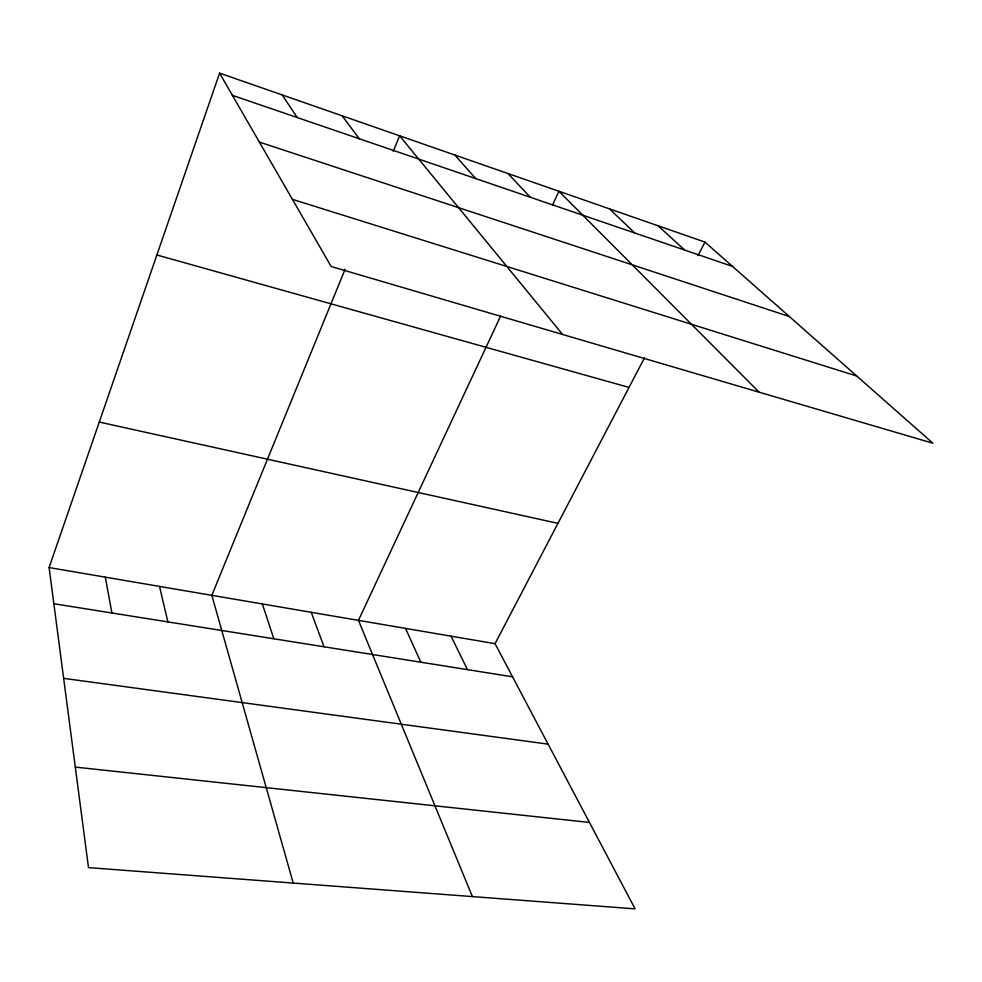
<?xml version="1.0" encoding="UTF-8"?>
<svg xmlns="http://www.w3.org/2000/svg" width="982" height="982" viewBox="0 0 982 982"><rect width="100%" height="100%" fill="white"/><g stroke="black" fill="none" stroke-linecap="round" stroke-linejoin="round"><path stroke-width="1.47" d="M49.1 567.559L495.051 643.676L635.084 908.866L88.503 867.622L49.1 567.559L219.587 73.134L705.002 242.112L932.9 443.226L331.155 266.503L219.587 73.134M345.112 269.215L211.842 595.337L293.201 883.063M393.254 151.388L399.625 135.811L562.6 334.469M500.624 316.081L358.455 620.366L472.403 896.591M552.498 205.066L558.942 191.269L759.147 392.199M495.051 643.676L644.425 357.964M697.932 255.639L705.002 242.112M75.307 767.102L589.446 822.437M63.646 678.353L548.103 744.147M53.85 603.734L512.555 676.819M99.268 422.064L557.948 523.357M156.887 254.989L629.02 387.424M292.403 199.346L856.746 376.02M259.371 142.095L789.356 316.548M232.403 95.352L732.56 266.441M658.161 225.811L684.601 250.029M609.515 208.871L634.728 232.967M507.915 173.507L530.317 197.259M454.85 155.033L475.669 178.564M342.104 115.778L359.289 138.757M282.153 94.91L297.251 117.533M451.02 636.152L467.469 669.626M405.517 628.394L420.824 662.199M311.233 612.302L324.035 646.782M262.39 603.967L273.806 638.779M159.514 586.414L167.861 621.901M105.307 577.158L111.911 612.989"/></g></svg>
